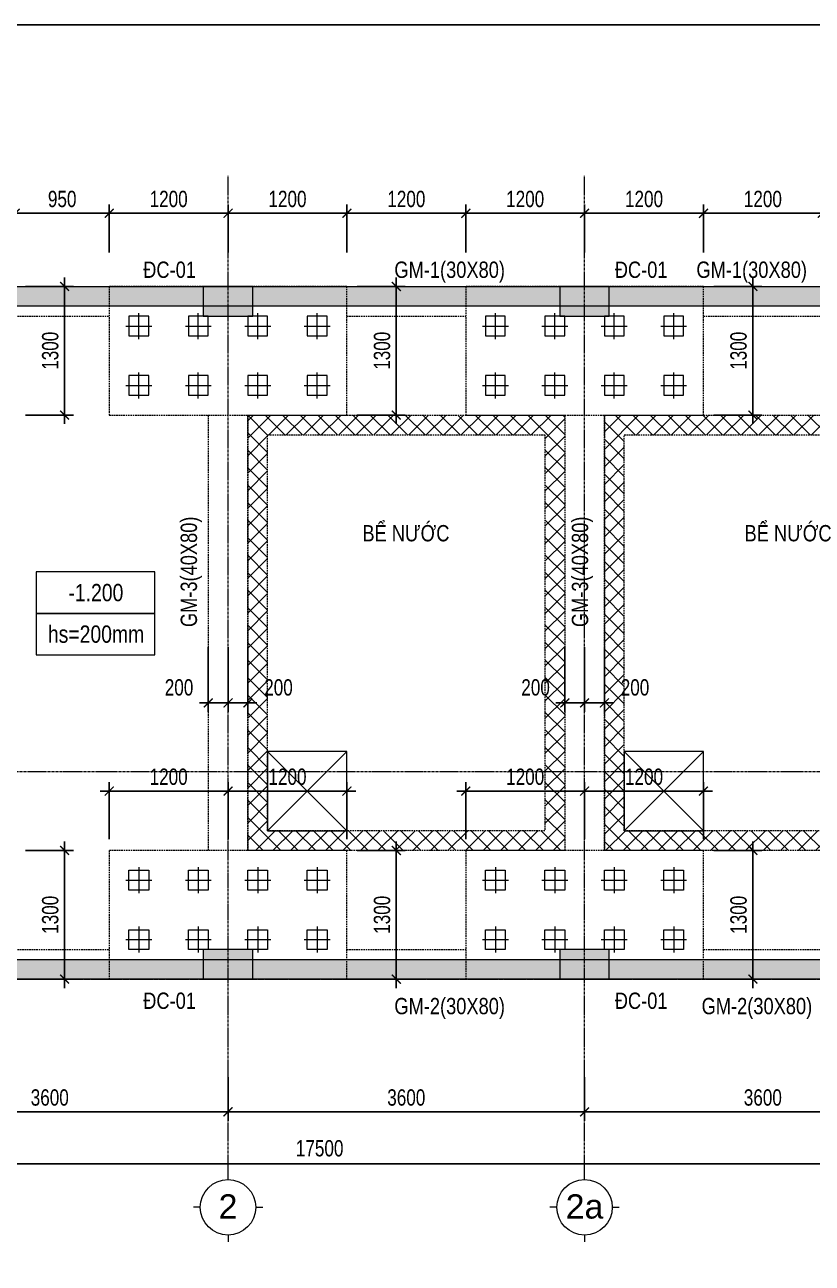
# Model space of a CAD drawing. Extents: x -165145 to 691808, y -202842 to 311040.
# Drawn here: x 245663 to 253614, y 71524 to 84039 of the extents above; entities that cross this region are included whole.
import ezdxf
from ezdxf.enums import TextEntityAlignment as Align

# ---------------------------------------------------------------- set-up
doc = ezdxf.new("R2010")
doc.units = 0
doc.header["$LTSCALE"] = 10
doc.header["$MEASUREMENT"] = 0
for name, pattern in [('CENTER', [2, 1.25, -0.25, 0.25, -0.25]), ('HIDDEN', [2.3807, 1.587, -0.7937]), ('ketcau-1', [2, 1, 1])]:
    doc.linetypes.add(name, pattern=pattern)
doc.layers.get('0').update_dxf_attribs({"linetype": 'CONTINUOUS'})
doc.layers.get('Defpoints').update_dxf_attribs({"color": 5, "linetype": 'CONTINUOUS'})
for name, color, linetype, lineweight in [('coc 20', 6, 'CONTINUOUS', 20), ('GE_KC_DIM', 1, 'CONTINUOUS', 20), ('GE_KC_GHICHU', 4, 'CONTINUOUS', 20), ('GE_KC_HATCH', 250, 'CONTINUOUS', 20), ('GE_KC_NETKHUAT', 9, 'HIDDEN', 20), ('GE_KC_NETMANH', 8, 'CONTINUOUS', 20), ('GE_KC_NETTHAY', 2, 'CONTINUOUS', 20), ('GE_KC_TEXT TRUC', 4, 'CONTINUOUS', 20), ('GE_KC_TRUC', 5, 'CENTER', 20), ('L-SITE', 91, 'CONTINUOUS', 9), ('TEXT', 4, 'CONTINUOUS', 20)]:
    doc.layers.add(name, color=color, linetype=linetype, lineweight=lineweight)
doc.layers.add('GE_KC_AXIS', color=5, linetype='CENTER')
doc.styles.add('Arial', font='arial.ttf', dxfattribs={"height": 400})
doc.styles.add('GE_KC-Arial', font='arial.ttf', dxfattribs={"width": 0.75})
doc.styles.add('VNCC-Arial', font='arial.ttf', dxfattribs={"width": 0.8})
doc.dimstyles.new('GE_KC_DIM75', dxfattribs={"dimscale": 75, "dimtxt": 2.2, "dimasz": 1.2, "dimexe": 1.2, "dimexo": 0, "dimgap": 0.8, "dimtad": 1, "dimdec": 0, "dimzin": 1, "dimdsep": 46, "dimtxsty": 'GE_KC-Arial', "dimblk": 'ARCHTICK', "dimcen": 1.2, "dimdle": 1.2, "dimclrd": 1, "dimclre": 1, "dimclrt": 4, "dimadec": 0, "dimazin": 0, "dimtfac": 1, "dimtdec": 0, "dimtix": 1, "dimtmove": 2, "dimatfit": 3, "dimfxl": 0.15, "dimtvp": 0.833333, "dimtolj": 1, "dimtzin": 0, "dimarcsym": 0})
pattern_1 = [(45, (-247915.58, -80094.62), (-88.38835, 88.38835), []), (135, (-247915.58, -80094.62), (-88.38835, -88.38835), [])]

# ---------------------------------------------------------------- blocks, each defined once
blk = doc.blocks.new('Grid - M_Grid Head - Circle-24584-TẦNG 2')
at = {"layer": 'L-SITE'}
for p, q in [((0, 4), (0, 5)), ((-4, 0), (-5, 0)), ((4, 0), (5, 0)), ((0, -4), (0, -5))]:
    blk.add_line(p, q, dxfattribs=at)
blk.add_circle((0, 0), 4, dxfattribs=at)
blk = doc.blocks.new('_ArchTick')
at = {"color": 0, "linetype": 'ByBlock', "const_width": 0.15}
blk.add_lwpolyline([(-0.5, -0.5), (0.5, 0.5)], dxfattribs=at)
blk = doc.blocks.new('*D1465')
at = {"layer": 'Defpoints', "color": 0, "transparency": 16777216}
for p in [(0, -991), (3600, -991), (3600, -1341)]:
    blk.add_point(p, dxfattribs=at)
at = {"layer": 'GE_KC_DIM', "color": 1, "lineweight": -2, "transparency": 16777216}
for p, q in [((0, -991), (0, -1431)), ((3600, -991), (3600, -1431)), ((-90, -1341), (3690, -1341))]:
    blk.add_line(p, q, dxfattribs=at)
at = {"layer": 'GE_KC_DIM', "color": 1, "lineweight": -2, "transparency": 16777216, "xscale": 90, "yscale": 90, "zscale": 90, "rotation": 180}
blk.add_blockref('_ArchTick', (0, -1341), dxfattribs=at)
at = {"layer": 'GE_KC_DIM', "color": 1, "lineweight": -2, "transparency": 16777216, "xscale": 90, "yscale": 90, "zscale": 90}
blk.add_blockref('_ArchTick', (3600, -1341), dxfattribs=at)
at = {"layer": 'GE_KC_DIM', "color": 4, "transparency": 16777216, "insert": (1800, -1197), "char_height": 165, "attachment_point": 5, "style": 'GE_KC-Arial'}
blk.add_mtext('\\A1;3600', dxfattribs=at)
blk = doc.blocks.new('*D1468')
at = {"layer": 'Defpoints', "color": 0, "transparency": 16777216}
for p in [(-2650, -991), (14850, -1062), (14850, -1866)]:
    blk.add_point(p, dxfattribs=at)
at = {"layer": 'GE_KC_DIM', "color": 1, "lineweight": -2, "transparency": 16777216}
for p, q in [((-2650, -991), (-2650, -1956)), ((14850, -1062), (14850, -1956)), ((-2740, -1866), (14940, -1866))]:
    blk.add_line(p, q, dxfattribs=at)
at = {"layer": 'GE_KC_DIM', "color": 1, "lineweight": -2, "transparency": 16777216, "xscale": 90, "yscale": 90, "zscale": 90, "rotation": 180}
blk.add_blockref('_ArchTick', (-2650, -1866), dxfattribs=at)
at = {"layer": 'GE_KC_DIM', "color": 1, "lineweight": -2, "transparency": 16777216, "xscale": 90, "yscale": 90, "zscale": 90}
blk.add_blockref('_ArchTick', (14850, -1866), dxfattribs=at)
at = {"layer": 'GE_KC_DIM', "color": 4, "transparency": 16777216, "insert": (4525, -1710), "char_height": 165, "attachment_point": 5, "style": 'GE_KC-Arial'}
blk.add_mtext('\\A1;17500', dxfattribs=at)
blk = doc.blocks.new('*D1472')
at = {"layer": 'Defpoints', "color": 0, "transparency": 16777216}
for p in [(3600, -991), (7200, -991), (7200, -1341)]:
    blk.add_point(p, dxfattribs=at)
at = {"layer": 'GE_KC_DIM', "color": 1, "lineweight": -2, "transparency": 16777216}
for p, q in [((3600, -991), (3600, -1431)), ((7200, -991), (7200, -1431)), ((3510, -1341), (7290, -1341))]:
    blk.add_line(p, q, dxfattribs=at)
at = {"layer": 'GE_KC_DIM', "color": 1, "lineweight": -2, "transparency": 16777216, "xscale": 90, "yscale": 90, "zscale": 90, "rotation": 180}
blk.add_blockref('_ArchTick', (3600, -1341), dxfattribs=at)
at = {"layer": 'GE_KC_DIM', "color": 1, "lineweight": -2, "transparency": 16777216, "xscale": 90, "yscale": 90, "zscale": 90}
blk.add_blockref('_ArchTick', (7200, -1341), dxfattribs=at)
at = {"layer": 'GE_KC_DIM', "color": 4, "transparency": 16777216, "insert": (5400, -1197), "char_height": 165, "attachment_point": 5, "style": 'GE_KC-Arial'}
blk.add_mtext('\\A1;3600', dxfattribs=at)
blk = doc.blocks.new('*D1473')
at = {"layer": 'Defpoints', "color": 0, "transparency": 16777216}
for p in [(7200, -991), (10800, -1062), (10800, -1341)]:
    blk.add_point(p, dxfattribs=at)
at = {"layer": 'GE_KC_DIM', "color": 1, "lineweight": -2, "transparency": 16777216}
for p, q in [((7200, -991), (7200, -1431)), ((10800, -1062), (10800, -1431)), ((7110, -1341), (10890, -1341))]:
    blk.add_line(p, q, dxfattribs=at)
at = {"layer": 'GE_KC_DIM', "color": 1, "lineweight": -2, "transparency": 16777216, "xscale": 90, "yscale": 90, "zscale": 90, "rotation": 180}
blk.add_blockref('_ArchTick', (7200, -1341), dxfattribs=at)
at = {"layer": 'GE_KC_DIM', "color": 1, "lineweight": -2, "transparency": 16777216, "xscale": 90, "yscale": 90, "zscale": 90}
blk.add_blockref('_ArchTick', (10800, -1341), dxfattribs=at)
at = {"layer": 'GE_KC_DIM', "color": 4, "transparency": 16777216, "insert": (9000, -1197), "char_height": 165, "attachment_point": 5, "style": 'GE_KC-Arial'}
blk.add_mtext('\\A1;3600', dxfattribs=at)
blk = doc.blocks.new('coc20')
at = {"layer": 'coc 20', "color": 5, "linetype": 'CENTER', "ltscale": 0.5}
for p, q in [((8443.75, -16701.52), (8443.75, -16698.9)), ((8442.44, -16700.21), (8445.06, -16700.21))]:
    blk.add_line(p, q, dxfattribs=at)
at = {"layer": 'coc 20', "color": 0, "linetype": 'HIDDEN'}
blk.add_lwpolyline([(8442.75, -16701.21), (8444.75, -16701.21), (8444.75, -16699.21), (8442.75, -16699.21)], close=True, dxfattribs=at)
blk = doc.blocks.new('MB MONG')
at = {"layer": 'coc 20', "color": 6, "xscale": 100, "yscale": 100, "zscale": 100}
for p in [(-856525, 1676621), (-855925, 1676621), (-855325, 1676621), (-854725, 1676621), (-852925, 1676621), (-852325, 1676621), (-851725, 1676621), (-851125, 1676621), (-856525, 1676021), (-855925, 1676021), (-855325, 1676021), (-854725, 1676021), (-852925, 1676021), (-852325, 1676021), (-851725, 1676021), (-851125, 1676021)]:
    blk.add_blockref('coc20', p, dxfattribs=at)
at = {"layer": 'coc 20', "color": 6, "xscale": -100, "yscale": 100, "zscale": 100, "rotation": 180}
for p in [(-856525, -1669021), (-855925, -1669021), (-855325, -1669021), (-854725, -1669021), (-852925, -1669021), (-852325, -1669021), (-851725, -1669021), (-851125, -1669021), (-856525, -1669621), (-855925, -1669621), (-855325, -1669621), (-854725, -1669621), (-852925, -1669621), (-852325, -1669621), (-851725, -1669621), (-851125, -1669621)]:
    blk.add_blockref('coc20', p, dxfattribs=at)
blk = doc.blocks.new('MBKC MONG')
at = {"layer": 'GE_KC_NETKHUAT'}
for p, q in [((-13400, 7000), (-12450, 7000)), ((-10050, 7000), (-8850, 7000)), ((-6450, 7000), (-5250, 7000)), ((-13400, 6700), (-12450, 6700)), ((-10050, 6700), (-8850, 6700)), ((-6450, 6700), (-5250, 6700)), ((-11450, 5700), (-11450, 1300)), ((-11050, 5700), (-11050, 1300)), ((-7850, 5700), (-7850, 1300)), ((-7450, 5700), (-7450, 1300)), ((-13400, 300), (-12450, 300)), ((-10050, 300), (-8850, 300)), ((-6450, 300), (-5250, 300)), ((-13400, 0), (-12450, 0)), ((-10050, 0), (-8850, 0)), ((-6450, 0), (-5250, 0))]:
    blk.add_line(p, q, dxfattribs=at)
for points in [[(-12450, 5700), (-10050, 5700), (-10050, 7000), (-12450, 7000)], [(-8850, 5700), (-6450, 5700), (-6450, 7000), (-8850, 7000)], [(-12450, 0), (-10050, 0), (-10050, 1300), (-12450, 1300)], [(-8850, 0), (-6450, 0), (-6450, 1300), (-8850, 1300)]]:
    blk.add_lwpolyline(points, close=True, dxfattribs=at)
at = {"layer": 'GE_KC_NETTHAY'}
blk.add_lwpolyline([(-17500, 7000), (0, 7000), (0, 0), (-17500, 0)], close=True, dxfattribs=at)
blk = doc.blocks.new('*D1148')
at = {"layer": 'Defpoints', "color": 0, "transparency": 16777216}
for p in [(245671, 81395), (246065, 81395), (245671, 80095)]:
    blk.add_point(p, dxfattribs=at)
at = {"layer": 'GE_KC_DIM', "color": 1, "lineweight": -2, "transparency": 16777216}
for p, q in [((246065, 80005), (246065, 81485)), ((245671, 81395), (246155, 81395)), ((245671, 80095), (246155, 80095))]:
    blk.add_line(p, q, dxfattribs=at)
at = {"layer": 'GE_KC_DIM', "color": 1, "lineweight": -2, "transparency": 16777216, "xscale": 90, "yscale": 90, "zscale": 90}
for p, rotation in [((246065, 81395), 90), ((246065, 80095), 270)]:
    blk.add_blockref('_ArchTick', p, dxfattribs=dict(at, rotation=rotation))
at = {"layer": 'GE_KC_DIM', "color": 4, "transparency": 16777216, "insert": (245921, 80745), "char_height": 165, "attachment_point": 5, "rotation": 90, "style": 'GE_KC-Arial'}
blk.add_mtext('\\A1;1300', dxfattribs=at)
blk = doc.blocks.new('*D1149')
at = {"layer": 'Defpoints', "color": 0, "transparency": 16777216}
for p in [(249021, 81395), (249415, 81395), (249021, 80095)]:
    blk.add_point(p, dxfattribs=at)
at = {"layer": 'GE_KC_DIM', "color": 1, "lineweight": -2, "transparency": 16777216}
for p, q in [((249415, 80005), (249415, 81485)), ((249021, 81395), (249505, 81395)), ((249021, 80095), (249505, 80095))]:
    blk.add_line(p, q, dxfattribs=at)
at = {"layer": 'GE_KC_DIM', "color": 1, "lineweight": -2, "transparency": 16777216, "xscale": 90, "yscale": 90, "zscale": 90}
for p, rotation in [((249415, 81395), 90), ((249415, 80095), 270)]:
    blk.add_blockref('_ArchTick', p, dxfattribs=dict(at, rotation=rotation))
at = {"layer": 'GE_KC_DIM', "color": 4, "transparency": 16777216, "insert": (249271, 80745), "char_height": 165, "attachment_point": 5, "rotation": 90, "style": 'GE_KC-Arial'}
blk.add_mtext('\\A1;1300', dxfattribs=at)
blk = doc.blocks.new('*D1150')
at = {"layer": 'Defpoints', "color": 0, "transparency": 16777216}
for p in [(248916, 82134), (247716, 81739), (248916, 81739)]:
    blk.add_point(p, dxfattribs=at)
at = {"layer": 'GE_KC_DIM', "color": 1, "lineweight": -2, "transparency": 16777216}
for p, q in [((247626, 82134), (249006, 82134)), ((247716, 81739), (247716, 82224)), ((248916, 81739), (248916, 82224))]:
    blk.add_line(p, q, dxfattribs=at)
at = {"layer": 'GE_KC_DIM', "color": 1, "lineweight": -2, "transparency": 16777216, "xscale": 90, "yscale": 90, "zscale": 90, "rotation": 180}
blk.add_blockref('_ArchTick', (247716, 82134), dxfattribs=at)
at = {"layer": 'GE_KC_DIM', "color": 1, "lineweight": -2, "transparency": 16777216, "xscale": 90, "yscale": 90, "zscale": 90}
blk.add_blockref('_ArchTick', (248916, 82134), dxfattribs=at)
at = {"layer": 'GE_KC_DIM', "color": 4, "transparency": 16777216, "insert": (248316, 82278), "char_height": 165, "attachment_point": 5, "style": 'GE_KC-Arial'}
blk.add_mtext('\\A1;1200', dxfattribs=at)
blk = doc.blocks.new('*D1151')
at = {"layer": 'Defpoints', "color": 0, "transparency": 16777216}
for p in [(247716, 82134), (246516, 81739), (247716, 81739)]:
    blk.add_point(p, dxfattribs=at)
at = {"layer": 'GE_KC_DIM', "color": 1, "lineweight": -2, "transparency": 16777216}
for p, q in [((246426, 82134), (247806, 82134)), ((246516, 81739), (246516, 82224)), ((247716, 81739), (247716, 82224))]:
    blk.add_line(p, q, dxfattribs=at)
at = {"layer": 'GE_KC_DIM', "color": 1, "lineweight": -2, "transparency": 16777216, "xscale": 90, "yscale": 90, "zscale": 90, "rotation": 180}
blk.add_blockref('_ArchTick', (246516, 82134), dxfattribs=at)
at = {"layer": 'GE_KC_DIM', "color": 1, "lineweight": -2, "transparency": 16777216, "xscale": 90, "yscale": 90, "zscale": 90}
blk.add_blockref('_ArchTick', (247716, 82134), dxfattribs=at)
at = {"layer": 'GE_KC_DIM', "color": 4, "transparency": 16777216, "insert": (247116, 82278), "char_height": 165, "attachment_point": 5, "style": 'GE_KC-Arial'}
blk.add_mtext('\\A1;1200', dxfattribs=at)
blk = doc.blocks.new('*D1152')
at = {"layer": 'Defpoints', "color": 0, "transparency": 16777216}
for p in [(252621, 81395), (253015, 81395), (252621, 80095)]:
    blk.add_point(p, dxfattribs=at)
at = {"layer": 'GE_KC_DIM', "color": 1, "lineweight": -2, "transparency": 16777216}
for p, q in [((253015, 80005), (253015, 81485)), ((252621, 81395), (253105, 81395)), ((252621, 80095), (253105, 80095))]:
    blk.add_line(p, q, dxfattribs=at)
at = {"layer": 'GE_KC_DIM', "color": 1, "lineweight": -2, "transparency": 16777216, "xscale": 90, "yscale": 90, "zscale": 90}
for p, rotation in [((253015, 81395), 90), ((253015, 80095), 270)]:
    blk.add_blockref('_ArchTick', p, dxfattribs=dict(at, rotation=rotation))
at = {"layer": 'GE_KC_DIM', "color": 4, "transparency": 16777216, "insert": (252871, 80745), "char_height": 165, "attachment_point": 5, "rotation": 90, "style": 'GE_KC-Arial'}
blk.add_mtext('\\A1;1300', dxfattribs=at)
blk = doc.blocks.new('*D1153')
at = {"layer": 'Defpoints', "color": 0, "transparency": 16777216}
for p in [(252516, 82134), (251316, 81739), (252516, 81739)]:
    blk.add_point(p, dxfattribs=at)
at = {"layer": 'GE_KC_DIM', "color": 1, "lineweight": -2, "transparency": 16777216}
for p, q in [((251226, 82134), (252606, 82134)), ((251316, 81739), (251316, 82224)), ((252516, 81739), (252516, 82224))]:
    blk.add_line(p, q, dxfattribs=at)
at = {"layer": 'GE_KC_DIM', "color": 1, "lineweight": -2, "transparency": 16777216, "xscale": 90, "yscale": 90, "zscale": 90, "rotation": 180}
blk.add_blockref('_ArchTick', (251316, 82134), dxfattribs=at)
at = {"layer": 'GE_KC_DIM', "color": 1, "lineweight": -2, "transparency": 16777216, "xscale": 90, "yscale": 90, "zscale": 90}
blk.add_blockref('_ArchTick', (252516, 82134), dxfattribs=at)
at = {"layer": 'GE_KC_DIM', "color": 4, "transparency": 16777216, "insert": (251916, 82278), "char_height": 165, "attachment_point": 5, "style": 'GE_KC-Arial'}
blk.add_mtext('\\A1;1200', dxfattribs=at)
blk = doc.blocks.new('*D1154')
at = {"layer": 'Defpoints', "color": 0, "transparency": 16777216}
for p in [(251316, 82134), (250116, 81739), (251316, 81739)]:
    blk.add_point(p, dxfattribs=at)
at = {"layer": 'GE_KC_DIM', "color": 1, "lineweight": -2, "transparency": 16777216}
for p, q in [((250026, 82134), (251406, 82134)), ((250116, 81739), (250116, 82224)), ((251316, 81739), (251316, 82224))]:
    blk.add_line(p, q, dxfattribs=at)
at = {"layer": 'GE_KC_DIM', "color": 1, "lineweight": -2, "transparency": 16777216, "xscale": 90, "yscale": 90, "zscale": 90, "rotation": 180}
blk.add_blockref('_ArchTick', (250116, 82134), dxfattribs=at)
at = {"layer": 'GE_KC_DIM', "color": 1, "lineweight": -2, "transparency": 16777216, "xscale": 90, "yscale": 90, "zscale": 90}
blk.add_blockref('_ArchTick', (251316, 82134), dxfattribs=at)
at = {"layer": 'GE_KC_DIM', "color": 4, "transparency": 16777216, "insert": (250716, 82278), "char_height": 165, "attachment_point": 5, "style": 'GE_KC-Arial'}
blk.add_mtext('\\A1;1200', dxfattribs=at)
blk = doc.blocks.new('*D1160')
at = {"layer": 'Defpoints', "color": 0, "transparency": 16777216}
for p in [(245671, 75695), (246065, 75695), (245671, 74395)]:
    blk.add_point(p, dxfattribs=at)
at = {"layer": 'GE_KC_DIM', "color": 1, "lineweight": -2, "transparency": 16777216}
for p, q in [((246065, 74305), (246065, 75785)), ((245671, 75695), (246155, 75695)), ((245671, 74395), (246155, 74395))]:
    blk.add_line(p, q, dxfattribs=at)
at = {"layer": 'GE_KC_DIM', "color": 1, "lineweight": -2, "transparency": 16777216, "xscale": 90, "yscale": 90, "zscale": 90}
for p, rotation in [((246065, 75695), 90), ((246065, 74395), 270)]:
    blk.add_blockref('_ArchTick', p, dxfattribs=dict(at, rotation=rotation))
at = {"layer": 'GE_KC_DIM', "color": 4, "transparency": 16777216, "insert": (245921, 75045), "char_height": 165, "attachment_point": 5, "rotation": 90, "style": 'GE_KC-Arial'}
blk.add_mtext('\\A1;1300', dxfattribs=at)
blk = doc.blocks.new('*D1161')
at = {"layer": 'Defpoints', "color": 0, "transparency": 16777216}
for p in [(249021, 75695), (249415, 75695), (249021, 74395)]:
    blk.add_point(p, dxfattribs=at)
at = {"layer": 'GE_KC_DIM', "color": 1, "lineweight": -2, "transparency": 16777216}
for p, q in [((249415, 74305), (249415, 75785)), ((249021, 75695), (249505, 75695)), ((249021, 74395), (249505, 74395))]:
    blk.add_line(p, q, dxfattribs=at)
at = {"layer": 'GE_KC_DIM', "color": 1, "lineweight": -2, "transparency": 16777216, "xscale": 90, "yscale": 90, "zscale": 90}
for p, rotation in [((249415, 75695), 90), ((249415, 74395), 270)]:
    blk.add_blockref('_ArchTick', p, dxfattribs=dict(at, rotation=rotation))
at = {"layer": 'GE_KC_DIM', "color": 4, "transparency": 16777216, "insert": (249271, 75045), "char_height": 165, "attachment_point": 5, "rotation": 90, "style": 'GE_KC-Arial'}
blk.add_mtext('\\A1;1300', dxfattribs=at)
blk = doc.blocks.new('*D1162')
at = {"layer": 'Defpoints', "color": 0, "transparency": 16777216}
for p in [(252621, 75695), (253015, 75695), (252621, 74395)]:
    blk.add_point(p, dxfattribs=at)
at = {"layer": 'GE_KC_DIM', "color": 1, "lineweight": -2, "transparency": 16777216}
for p, q in [((253015, 74305), (253015, 75785)), ((252621, 75695), (253105, 75695)), ((252621, 74395), (253105, 74395))]:
    blk.add_line(p, q, dxfattribs=at)
at = {"layer": 'GE_KC_DIM', "color": 1, "lineweight": -2, "transparency": 16777216, "xscale": 90, "yscale": 90, "zscale": 90}
for p, rotation in [((253015, 75695), 90), ((253015, 74395), 270)]:
    blk.add_blockref('_ArchTick', p, dxfattribs=dict(at, rotation=rotation))
at = {"layer": 'GE_KC_DIM', "color": 4, "transparency": 16777216, "insert": (252871, 75045), "char_height": 165, "attachment_point": 5, "rotation": 90, "style": 'GE_KC-Arial'}
blk.add_mtext('\\A1;1300', dxfattribs=at)
blk = doc.blocks.new('*D1165')
at = {"layer": 'Defpoints', "color": 0, "transparency": 16777216}
for p in [(248916, 76295), (247716, 75809), (248916, 75809)]:
    blk.add_point(p, dxfattribs=at)
at = {"layer": 'GE_KC_DIM', "color": 1, "lineweight": -2, "transparency": 16777216}
for p, q in [((247716, 75809), (247716, 76385)), ((248916, 75809), (248916, 76385)), ((247626, 76295), (249006, 76295))]:
    blk.add_line(p, q, dxfattribs=at)
at = {"layer": 'GE_KC_DIM', "color": 1, "lineweight": -2, "transparency": 16777216, "xscale": 90, "yscale": 90, "zscale": 90, "rotation": 180}
blk.add_blockref('_ArchTick', (247716, 76295), dxfattribs=at)
at = {"layer": 'GE_KC_DIM', "color": 1, "lineweight": -2, "transparency": 16777216, "xscale": 90, "yscale": 90, "zscale": 90}
blk.add_blockref('_ArchTick', (248916, 76295), dxfattribs=at)
at = {"layer": 'GE_KC_DIM', "color": 4, "transparency": 16777216, "insert": (248316, 76439), "char_height": 165, "attachment_point": 5, "style": 'GE_KC-Arial'}
blk.add_mtext('\\A1;1200', dxfattribs=at)
blk = doc.blocks.new('*D1166')
at = {"layer": 'Defpoints', "color": 0, "transparency": 16777216}
for p in [(247716, 76295), (246516, 75809), (247716, 75809)]:
    blk.add_point(p, dxfattribs=at)
at = {"layer": 'GE_KC_DIM', "color": 1, "lineweight": -2, "transparency": 16777216}
for p, q in [((246516, 75809), (246516, 76385)), ((247716, 75809), (247716, 76385)), ((246426, 76295), (247806, 76295))]:
    blk.add_line(p, q, dxfattribs=at)
at = {"layer": 'GE_KC_DIM', "color": 1, "lineweight": -2, "transparency": 16777216, "xscale": 90, "yscale": 90, "zscale": 90, "rotation": 180}
blk.add_blockref('_ArchTick', (246516, 76295), dxfattribs=at)
at = {"layer": 'GE_KC_DIM', "color": 1, "lineweight": -2, "transparency": 16777216, "xscale": 90, "yscale": 90, "zscale": 90}
blk.add_blockref('_ArchTick', (247716, 76295), dxfattribs=at)
at = {"layer": 'GE_KC_DIM', "color": 4, "transparency": 16777216, "insert": (247116, 76439), "char_height": 165, "attachment_point": 5, "style": 'GE_KC-Arial'}
blk.add_mtext('\\A1;1200', dxfattribs=at)
blk = doc.blocks.new('*D1167')
at = {"layer": 'Defpoints', "color": 0, "transparency": 16777216}
for p in [(252516, 76295), (251316, 75809), (252516, 75809)]:
    blk.add_point(p, dxfattribs=at)
at = {"layer": 'GE_KC_DIM', "color": 1, "lineweight": -2, "transparency": 16777216}
for p, q in [((251316, 75809), (251316, 76385)), ((252516, 75809), (252516, 76385)), ((251226, 76295), (252606, 76295))]:
    blk.add_line(p, q, dxfattribs=at)
at = {"layer": 'GE_KC_DIM', "color": 1, "lineweight": -2, "transparency": 16777216, "xscale": 90, "yscale": 90, "zscale": 90, "rotation": 180}
blk.add_blockref('_ArchTick', (251316, 76295), dxfattribs=at)
at = {"layer": 'GE_KC_DIM', "color": 1, "lineweight": -2, "transparency": 16777216, "xscale": 90, "yscale": 90, "zscale": 90}
blk.add_blockref('_ArchTick', (252516, 76295), dxfattribs=at)
at = {"layer": 'GE_KC_DIM', "color": 4, "transparency": 16777216, "insert": (251916, 76439), "char_height": 165, "attachment_point": 5, "style": 'GE_KC-Arial'}
blk.add_mtext('\\A1;1200', dxfattribs=at)
blk = doc.blocks.new('*D1168')
at = {"layer": 'Defpoints', "color": 0, "transparency": 16777216}
for p in [(251316, 76295), (250116, 75809), (251316, 75809)]:
    blk.add_point(p, dxfattribs=at)
at = {"layer": 'GE_KC_DIM', "color": 1, "lineweight": -2, "transparency": 16777216}
for p, q in [((250116, 75809), (250116, 76385)), ((251316, 75809), (251316, 76385)), ((250026, 76295), (251406, 76295))]:
    blk.add_line(p, q, dxfattribs=at)
at = {"layer": 'GE_KC_DIM', "color": 1, "lineweight": -2, "transparency": 16777216, "xscale": 90, "yscale": 90, "zscale": 90, "rotation": 180}
blk.add_blockref('_ArchTick', (250116, 76295), dxfattribs=at)
at = {"layer": 'GE_KC_DIM', "color": 1, "lineweight": -2, "transparency": 16777216, "xscale": 90, "yscale": 90, "zscale": 90}
blk.add_blockref('_ArchTick', (251316, 76295), dxfattribs=at)
at = {"layer": 'GE_KC_DIM', "color": 4, "transparency": 16777216, "insert": (250716, 76439), "char_height": 165, "attachment_point": 5, "style": 'GE_KC-Arial'}
blk.add_mtext('\\A1;1200', dxfattribs=at)
blk = doc.blocks.new('*D1174')
at = {"layer": 'Defpoints', "color": 0, "transparency": 16777216}
for p in [(247516, 77751), (247716, 77751), (247716, 77186)]:
    blk.add_point(p, dxfattribs=at)
at = {"layer": 'GE_KC_DIM', "color": 1, "lineweight": -2, "transparency": 16777216}
for p, q in [((247516, 77751), (247516, 77096)), ((247716, 77751), (247716, 77096)), ((247426, 77186), (247806, 77186))]:
    blk.add_line(p, q, dxfattribs=at)
at = {"layer": 'GE_KC_DIM', "color": 1, "lineweight": -2, "transparency": 16777216, "xscale": 90, "yscale": 90, "zscale": 90, "rotation": 180}
blk.add_blockref('_ArchTick', (247516, 77186), dxfattribs=at)
at = {"layer": 'GE_KC_DIM', "color": 1, "lineweight": -2, "transparency": 16777216, "xscale": 90, "yscale": 90, "zscale": 90}
blk.add_blockref('_ArchTick', (247716, 77186), dxfattribs=at)
at = {"layer": 'GE_KC_DIM', "color": 4, "transparency": 16777216, "insert": (247221, 77342), "char_height": 165, "attachment_point": 5, "style": 'GE_KC-Arial'}
blk.add_mtext('\\A1;200', dxfattribs=at)
blk = doc.blocks.new('*D1175')
at = {"layer": 'Defpoints', "color": 0, "transparency": 16777216}
for p in [(247716, 77751), (247916, 77751), (247916, 77186)]:
    blk.add_point(p, dxfattribs=at)
at = {"layer": 'GE_KC_DIM', "color": 1, "lineweight": -2, "transparency": 16777216}
for p, q in [((247716, 77751), (247716, 77096)), ((247916, 77751), (247916, 77096)), ((247626, 77186), (248006, 77186))]:
    blk.add_line(p, q, dxfattribs=at)
at = {"layer": 'GE_KC_DIM', "color": 1, "lineweight": -2, "transparency": 16777216, "xscale": 90, "yscale": 90, "zscale": 90, "rotation": 180}
blk.add_blockref('_ArchTick', (247716, 77186), dxfattribs=at)
at = {"layer": 'GE_KC_DIM', "color": 1, "lineweight": -2, "transparency": 16777216, "xscale": 90, "yscale": 90, "zscale": 90}
blk.add_blockref('_ArchTick', (247916, 77186), dxfattribs=at)
at = {"layer": 'GE_KC_DIM', "color": 4, "transparency": 16777216, "insert": (248225, 77342), "char_height": 165, "attachment_point": 5, "style": 'GE_KC-Arial'}
blk.add_mtext('\\A1;200', dxfattribs=at)
blk = doc.blocks.new('*D1176')
at = {"layer": 'Defpoints', "color": 0, "transparency": 16777216}
for p in [(251116, 77751), (251316, 77751), (251316, 77186)]:
    blk.add_point(p, dxfattribs=at)
at = {"layer": 'GE_KC_DIM', "color": 1, "lineweight": -2, "transparency": 16777216}
for p, q in [((251116, 77751), (251116, 77096)), ((251316, 77751), (251316, 77096)), ((251026, 77186), (251406, 77186))]:
    blk.add_line(p, q, dxfattribs=at)
at = {"layer": 'GE_KC_DIM', "color": 1, "lineweight": -2, "transparency": 16777216, "xscale": 90, "yscale": 90, "zscale": 90, "rotation": 180}
blk.add_blockref('_ArchTick', (251116, 77186), dxfattribs=at)
at = {"layer": 'GE_KC_DIM', "color": 1, "lineweight": -2, "transparency": 16777216, "xscale": 90, "yscale": 90, "zscale": 90}
blk.add_blockref('_ArchTick', (251316, 77186), dxfattribs=at)
at = {"layer": 'GE_KC_DIM', "color": 4, "transparency": 16777216, "insert": (250821, 77342), "char_height": 165, "attachment_point": 5, "style": 'GE_KC-Arial'}
blk.add_mtext('\\A1;200', dxfattribs=at)
blk = doc.blocks.new('*D1177')
at = {"layer": 'Defpoints', "color": 0, "transparency": 16777216}
for p in [(251316, 77751), (251516, 77751), (251516, 77186)]:
    blk.add_point(p, dxfattribs=at)
at = {"layer": 'GE_KC_DIM', "color": 1, "lineweight": -2, "transparency": 16777216}
for p, q in [((251316, 77751), (251316, 77096)), ((251516, 77751), (251516, 77096)), ((251226, 77186), (251606, 77186))]:
    blk.add_line(p, q, dxfattribs=at)
at = {"layer": 'GE_KC_DIM', "color": 1, "lineweight": -2, "transparency": 16777216, "xscale": 90, "yscale": 90, "zscale": 90, "rotation": 180}
blk.add_blockref('_ArchTick', (251316, 77186), dxfattribs=at)
at = {"layer": 'GE_KC_DIM', "color": 1, "lineweight": -2, "transparency": 16777216, "xscale": 90, "yscale": 90, "zscale": 90}
blk.add_blockref('_ArchTick', (251516, 77186), dxfattribs=at)
at = {"layer": 'GE_KC_DIM', "color": 4, "transparency": 16777216, "insert": (251825, 77342), "char_height": 165, "attachment_point": 5, "style": 'GE_KC-Arial'}
blk.add_mtext('\\A1;200', dxfattribs=at)
blk = doc.blocks.new('MBDVC-H')
at = {"layer": 'GE_KC_HATCH', "linetype": 'ketcau-1'}
h = blk.add_hatch(dxfattribs=at)
h.set_pattern_fill('BETONG', color=256, scale=40, style=0, pattern_type=2)
h.set_pattern_definition([(0, (-195974.8, -46087.29), (0, 207.8461), [5, -115]), (0, (-195974.8, -46078.63), (0, 207.8461), [5, -115]), (120, (-195974.8, -46087.29), (-180, -103.92305), [5, -115]), (120, (-195967.3, -46082.96), (-180, -103.92305), [5, -115]), (0, (-195914.8, -45983.36), (0, 207.8461), [5, -115]), (0, (-195914.8, -45974.7), (0, 207.8461), [5, -115]), (120, (-195914.8, -45983.36), (-180, -103.92305), [5, -115]), (120, (-195907.3, -45979.03), (-180, -103.92305), [5, -115]), (60, (-195969.8, -46087.29), (-180, 103.92305), [5, -115]), (60, (-195977.3, -46082.96), (-180, 103.92305), [5, -115]), (60, (-195909.8, -46191.2), (-180, 103.92305), [5, -115]), (60, (-195917.3, -46186.88), (-180, 103.92305), [5, -115]), (45, (-195974.79, -46087.287), (-42.426407, 42.426407), []), (50, (-195974.8, -46087.29), (286.90407, -25.10085), [30, -330]), (355, (-195974.8, -46087.3), (-55.50053, 300.87685), [24, -264]), (100.4514, (-195950.88, -46089.38), (231.40375, 275.7758), [25.49608, -280.45684]), (46.1842, (-195974.8, -46007.3), (426.8964, -66.2076), [45, -495]), (96.6356, (-195939.2, -46012.8), (373.8651, 389.64715), [38.2441, -420.6852]), (351.1842, (-195974.8, -46007.3), (373.8648, 389.6474), [36, -396]), (21, (-195934.8, -46027.29), (238.76282, -161.04756), [30, -330]), (326, (-195934.8, -46027.3), (97.32613, 290.06), [24, -264]), (71.4514, (-195914.9, -46040.7), (336.08905, 129.0122), [25.49608, -280.45684]), (37.5, (-195974.79, -46087.29), (4.86394, 133.15754), [0, -260.8, 0, -268, 0, -265]), (7.5, (-195974.79, -46087.29), (105.227815, 157.764685), [0, -152.8, 0, -254.8, 0, -101]), (327.5, (-196063.99, -46087.29), (213.528974, -9.02195), [0, -100, 0, -312, 0, -414]), (317.5, (-196104, -46087.29), (233.27447, 40.042), [0, -130, 0, -207.2, 0, -294])])
h.paths.add_polyline_path([(14850, 7000), (-2650, 7000), (-2650, 0), (-2430, 0), (14850, 0), (14850, 2210)])
h.paths.add_polyline_path([(14650, 2210), (12450, 2210), (12450, 200), (-2450, 200), (-2450, 6800), (14650, 6800)], flags=16)
h.paths.add_polyline_path([(14630, 1990), (14630, 220), (12670, 220), (12670, 1990)], flags=16)
at = {"layer": 'GE_KC_NETTHAY'}
for p, q in [((-2650, 7000), (14850, 7000)), ((14650, 6800), (-2450, 6800)), ((-2450, 200), (12450, 200)), ((14850, 0), (-2650, 0))]:
    blk.add_line(p, q, dxfattribs=at)
blk = doc.blocks.new('MBDVC-T1')
at = {"layer": 'GE_KC_HATCH', "linetype": 'ketcau-1'}
for points in [[(3850, 7000), (3350, 7000), (3350, 6700), (3850, 6700)], [(7450, 7000), (6950, 7000), (6950, 6700), (7450, 6700)], [(3850, 300), (3350, 300), (3350, 0), (3850, 0)], [(7450, 300), (6950, 300), (6950, 0), (7450, 0)]]:
    blk.add_hatch(color=1, dxfattribs=at).paths.add_polyline_path(points)
at = {"layer": 'GE_KC_NETTHAY', "linetype": 'Continuous'}
for points in [[(3850, 7000), (3350, 7000), (3350, 6700), (3850, 6700)], [(7450, 7000), (6950, 7000), (6950, 6700), (7450, 6700)], [(3850, 300), (3350, 300), (3350, 0), (3850, 0)], [(7450, 300), (6950, 300), (6950, 0), (7450, 0)]]:
    blk.add_lwpolyline(points, close=True, dxfattribs=at)
blk = doc.blocks.new('*D1767')
at = {"layer": 'Defpoints', "color": 0, "transparency": 16777216}
for p in [(246516, 82134), (245566, 81739), (246516, 81739)]:
    blk.add_point(p, dxfattribs=at)
at = {"layer": 'GE_KC_DIM', "color": 1, "lineweight": -2, "transparency": 16777216}
for p, q in [((245476, 82134), (246606, 82134)), ((245566, 81739), (245566, 82224)), ((246516, 81739), (246516, 82224))]:
    blk.add_line(p, q, dxfattribs=at)
at = {"layer": 'GE_KC_DIM', "color": 1, "lineweight": -2, "transparency": 16777216, "xscale": 90, "yscale": 90, "zscale": 90, "rotation": 180}
blk.add_blockref('_ArchTick', (245566, 82134), dxfattribs=at)
at = {"layer": 'GE_KC_DIM', "color": 1, "lineweight": -2, "transparency": 16777216, "xscale": 90, "yscale": 90, "zscale": 90}
blk.add_blockref('_ArchTick', (246516, 82134), dxfattribs=at)
at = {"layer": 'GE_KC_DIM', "color": 4, "transparency": 16777216, "insert": (246041, 82278), "char_height": 165, "attachment_point": 5, "style": 'GE_KC-Arial'}
blk.add_mtext('\\A1;950', dxfattribs=at)
blk = doc.blocks.new('*D1768')
at = {"layer": 'Defpoints', "color": 0, "transparency": 16777216}
for p in [(250116, 82134), (248916, 81739), (250116, 81739)]:
    blk.add_point(p, dxfattribs=at)
at = {"layer": 'GE_KC_DIM', "color": 1, "lineweight": -2, "transparency": 16777216}
for p, q in [((248826, 82134), (250206, 82134)), ((248916, 81739), (248916, 82224)), ((250116, 81739), (250116, 82224))]:
    blk.add_line(p, q, dxfattribs=at)
at = {"layer": 'GE_KC_DIM', "color": 1, "lineweight": -2, "transparency": 16777216, "xscale": 90, "yscale": 90, "zscale": 90, "rotation": 180}
blk.add_blockref('_ArchTick', (248916, 82134), dxfattribs=at)
at = {"layer": 'GE_KC_DIM', "color": 1, "lineweight": -2, "transparency": 16777216, "xscale": 90, "yscale": 90, "zscale": 90}
blk.add_blockref('_ArchTick', (250116, 82134), dxfattribs=at)
at = {"layer": 'GE_KC_DIM', "color": 4, "transparency": 16777216, "insert": (249516, 82278), "char_height": 165, "attachment_point": 5, "style": 'GE_KC-Arial'}
blk.add_mtext('\\A1;1200', dxfattribs=at)
blk = doc.blocks.new('*D1769')
at = {"layer": 'Defpoints', "color": 0, "transparency": 16777216}
for p in [(253716, 82134), (252516, 81739), (253716, 81739)]:
    blk.add_point(p, dxfattribs=at)
at = {"layer": 'GE_KC_DIM', "color": 1, "lineweight": -2, "transparency": 16777216}
for p, q in [((252426, 82134), (253806, 82134)), ((252516, 81739), (252516, 82224)), ((253716, 81739), (253716, 82224))]:
    blk.add_line(p, q, dxfattribs=at)
at = {"layer": 'GE_KC_DIM', "color": 1, "lineweight": -2, "transparency": 16777216, "xscale": 90, "yscale": 90, "zscale": 90, "rotation": 180}
blk.add_blockref('_ArchTick', (252516, 82134), dxfattribs=at)
at = {"layer": 'GE_KC_DIM', "color": 1, "lineweight": -2, "transparency": 16777216, "xscale": 90, "yscale": 90, "zscale": 90}
blk.add_blockref('_ArchTick', (253716, 82134), dxfattribs=at)
at = {"layer": 'GE_KC_DIM', "color": 4, "transparency": 16777216, "insert": (253116, 82278), "char_height": 165, "attachment_point": 5, "style": 'GE_KC-Arial'}
blk.add_mtext('\\A1;1200', dxfattribs=at)
blk = doc.blocks.new('A$Cfece0849')
at = {"layer": 'GE_KC_HATCH'}
h = blk.add_hatch(dxfattribs=at)
h.set_pattern_fill('ANSI37', color=256, scale=1000)
h.set_pattern_definition(pattern_1)
h.paths.add_polyline_path([(0, -4400), (3200, -4400), (3200, 0), (0, 0)])
h.paths.add_polyline_path([(200, -200), (3000, -200), (3000, -4200), (200, -4200)], flags=16)
h = blk.add_hatch(dxfattribs=at)
h.set_pattern_fill('ANSI37', color=256, scale=1000)
h.set_pattern_definition(pattern_1)
h.paths.add_polyline_path([(3600, -4400), (6800, -4400), (6800, 0), (3600, 0)])
h.paths.add_polyline_path([(3800, -200), (6600, -200), (6600, -4200), (3800, -4200)], flags=16)
at = {"layer": 'GE_KC_NETKHUAT'}
for points in [[(0, 0), (3200, 0), (3200, -4400), (0, -4400)], [(3600, 0), (6800, 0), (6800, -4400), (3600, -4400)], [(200, -200), (3000, -200), (3000, -4200), (200, -4200)], [(3800, -200), (6600, -200), (6600, -4200), (3800, -4200)]]:
    blk.add_lwpolyline(points, close=True, dxfattribs=at)
blk = doc.blocks.new('TRUC')
at = {"layer": 'GE_KC_TRUC', "ltscale": 2}
for p, q in [((3600, -1955.6), (3600, 8124.4)), ((7200, -1955.6), (7200, 8124.4)), ((-4139.6, 7000), (16969.7, 7000)), ((-4139.6, 2100), (16969.7, 2100)), ((-4139.6, 0), (16969.7, 0))]:
    blk.add_line(p, q, dxfattribs=at)
at = {"layer": 'GE_KC_TEXT TRUC', "lineweight": 9, "xscale": 70, "yscale": 70, "zscale": 70, "rotation": 270}
for p in [(3600, -2305.6), (7200, -2305.6)]:
    blk.add_blockref('Grid - M_Grid Head - Circle-24584-TẦNG 2', p, dxfattribs=at)
at = {"layer": 'GE_KC_TEXT TRUC', "style": 'Arial'}
for s, p in [('2', (3600, -2419.2)), ('2a', (7200, -2419.2))]:
    blk.add_text(s, height=245, dxfattribs=at).set_placement(p, align=Align.CENTER)
at = {"layer": 'GE_KC_DIM'}
dim = blk.add_linear_dim(base=(14850, -1866.2), p1=(-2650, -990.7), p2=(14850, -1061.9), dimstyle='GE_KC_DIM75', dxfattribs=at)
dim.commit()
dim.dimension.update_dxf_attribs({"geometry": '*D1468', "text_midpoint": (4525, -1710.5), "dimtype": 128})
for base, p1, p2, picture, middle in [((3600, -1341.2), (0, -990.7), (3600, -990.7), '*D1465', (1800, -1196.9)), ((7200, -1341.2), (3600, -990.7), (7200, -990.7), '*D1472', (5400, -1196.9)), ((10800, -1341.2), (7200, -990.7), (10800, -1061.9), '*D1473', (9000, -1196.9))]:
    dim = blk.add_linear_dim(base=base, p1=p1, p2=p2, dimstyle='GE_KC_DIM75', dxfattribs=at)
    dim.commit()
    dim.dimension.update_dxf_attribs({"geometry": picture, "text_midpoint": middle})

msp = doc.modelspace()

# ---------------------------------------------------------------- linework, layer by layer
at = {"layer": 'Defpoints'}
msp.add_lwpolyline([(238829.62104, 84039.32784), (264704.62104, 84039.32784), (264704.62104, 62514.32784), (238829.62104, 62514.32784)], close=True, dxfattribs=at)
msp.add_lwpolyline([(238829.62104, 84039.32784), (264704.62104, 84039.32784), (264704.62104, 62514.32784), (238829.62104, 62514.32784)], close=True, dxfattribs=at)
at = {"layer": 'GE_KC_GHICHU', "color": 8}
for points in [[(246977.7115, 78511.373), (245777.89421, 78511.373), (245777.89421, 78091.373), (246977.7115, 78091.373)], [(246977.7115, 78091.373), (245777.89421, 78091.373), (245777.89421, 77671.373), (246977.7115, 77671.373)]]:
    msp.add_lwpolyline(points, close=True, dxfattribs=at)
at = {"layer": 'GE_KC_HATCH'}
for p, q in [((248115.58154, 75894.60049), (248915.58154, 76694.60049)), ((248115.58154, 76694.60049), (248915.58154, 75894.60049)), ((251715.58154, 75894.60049), (252515.58154, 76694.60049)), ((251715.58154, 76694.60049), (252515.58154, 75894.60049))]:
    msp.add_line(p, q, dxfattribs=at)
for points in [[(248115.58154, 75894.60049), (248915.58154, 75894.60049), (248915.58154, 76694.60049), (248115.58154, 76694.60049)], [(251715.58154, 75894.62584), (252515.58154, 75894.62584), (252515.58154, 76694.62584), (251715.58154, 76694.62584)]]:
    msp.add_lwpolyline(points, close=True, dxfattribs=at)
at = {"layer": 'GE_KC_NETMANH'}
msp.add_line((174130.40086, 84039.32784), (385223.40086, 84039.32784), dxfattribs=at)

# ---------------------------------------------------------------- block references
at = {"layer": 'GE_KC_AXIS', "linetype": 'Continuous'}
msp.add_blockref('TRUC', (244115.58154, 74394.62437), dxfattribs=at)
at = {"layer": 'GE_KC_GHICHU'}
msp.add_blockref('MB MONG', (258965.58154, 74394.62437), dxfattribs=at)
at = {"layer": 'GE_KC_NETKHUAT'}
for name in ['MBDVC-H', 'MBDVC-T1']:
    msp.add_blockref(name, (244115.58154, 74394.62437), dxfattribs=at)
at = {"layer": 'GE_KC_NETTHAY'}
for name, p in [('MBKC MONG', (258965.58154, 74394.62437)), ('A$Cfece0849', (247915.58154, 80094.62384))]:
    msp.add_blockref(name, p, dxfattribs=at)

# ---------------------------------------------------------------- texts
at = {"layer": 'GE_KC_GHICHU', "color": 4, "style": 'GE_KC-Arial', "width": 0.8}
msp.add_text('-1.200', height=175, dxfattribs=at).set_placement((246381.453, 78301.373), align=Align.MIDDLE_CENTER)
at = {"layer": 'GE_KC_GHICHU', "color": 3, "style": 'GE_KC-Arial', "width": 0.8}
msp.add_text('hs=200mm', height=175, dxfattribs=at).set_placement((246383.00484, 77881.373), align=Align.MIDDLE_CENTER)
at = {"layer": 'TEXT', "style": 'VNCC-Arial', "width": 0.8}
for s, p in [('ĐC-01', (247125.51117, 81481.38304)), ('GM-1(30X80)', (249953.48987, 81481.38304)), ('ĐC-01', (251887.00475, 81481.38304)), ('GM-1(30X80)', (253003.29574, 81481.38304)), ('ĐC-01', (247125.51117, 74094.08606)), ('ĐC-01', (251887.00475, 74094.08606)), ('GM-2(30X80)', (249953.48987, 74039.97048)), ('GM-2(30X80)', (253055.87856, 74039.97048))]:
    msp.add_text(s, height=165, dxfattribs=at).set_placement(p, align=Align.CENTER)
for p in [(247402.32202, 78510.96934), (251351.91784, 78510.96934)]:
    msp.add_text('GM-3(40X80)', height=165, rotation=90, dxfattribs=at).set_placement(p, align=Align.CENTER)
at = {"layer": 'TEXT', "color": 2, "style": 'VNCC-Arial', "width": 0.8}
for p in [(249511.71052, 78818.68138), (253370.44312, 78818.68138)]:
    msp.add_text('BỂ NƯỚC', height=165, dxfattribs=at).set_placement(p, align=Align.CENTER)

# ---------------------------------------------------------------- dimensions: what is measured, and where the dimension line sits
at = {"layer": 'GE_KC_DIM'}
for base, p1, p2, picture, middle in [((246515.58154, 82133.54549), (245565.58154, 81739.01852), (246515.58154, 81739.01852), '*D1767', (246040.58154, 82277.79003)), ((247715.58154, 82133.54549), (246515.58154, 81739.01852), (247715.58154, 81739.01852), '*D1151', (247115.58154, 82277.79003)), ((248915.58154, 82133.54549), (247715.58154, 81739.01852), (248915.58154, 81739.01852), '*D1150', (248315.58154, 82277.79003)), ((250115.58154, 82133.54549), (248915.58154, 81739.01852), (250115.58154, 81739.01852), '*D1768', (249515.58154, 82277.79003)), ((251315.58154, 82133.54549), (250115.58154, 81739.01852), (251315.58154, 81739.01852), '*D1154', (250715.58154, 82277.79003)), ((252515.58154, 82133.54549), (251315.58154, 81739.01852), (252515.58154, 81739.01852), '*D1153', (251915.58154, 82277.79003)), ((253715.58154, 82133.54549), (252515.58154, 81739.01852), (253715.58154, 81739.01852), '*D1769', (253115.58154, 82277.79003)), ((247715.58154, 76294.54252), (246515.58154, 75808.63364), (247715.58154, 75808.63364), '*D1166', (247115.58154, 76438.78706)), ((248915.58154, 76294.54252), (247715.58154, 75808.63364), (248915.58154, 75808.63364), '*D1165', (248315.58154, 76438.78706)), ((251315.58154, 76294.54252), (250115.58154, 75808.63364), (251315.58154, 75808.63364), '*D1168', (250715.58154, 76438.78706)), ((252515.58154, 76294.54252), (251315.58154, 75808.63364), (252515.58154, 75808.63364), '*D1167', (251915.58154, 76438.78706))]:
    dim = msp.add_linear_dim(base=base, p1=p1, p2=p2, dimstyle='GE_KC_DIM75', dxfattribs=at)
    dim.commit()
    dim.dimension.update_dxf_attribs({"geometry": picture, "text_midpoint": middle})
for base, p1, p2, picture, middle in [((246065.49113, 81394.62236), (245671.33429, 80094.64919), (245671.33429, 81394.62236), '*D1148', (245921.19031, 80744.63577)), ((249415.49113, 81394.62236), (249021.33429, 80094.64919), (249021.33429, 81394.62236), '*D1149', (249271.19031, 80744.63577)), ((253015.49113, 81394.62236), (252621.33429, 80094.64919), (252621.33429, 81394.62236), '*D1152', (252871.19031, 80744.63577)), ((246065.49113, 75694.62289), (245671.33429, 74394.64972), (245671.33429, 75694.62289), '*D1160', (245921.19031, 75044.6363)), ((249415.49113, 75694.62289), (249021.33429, 74394.64972), (249021.33429, 75694.62289), '*D1161', (249271.19031, 75044.6363)), ((253015.49113, 75694.62289), (252621.33429, 74394.64972), (252621.33429, 75694.62289), '*D1162', (252871.19031, 75044.6363))]:
    dim = msp.add_linear_dim(base=base, p1=p1, p2=p2, angle=90, dimstyle='GE_KC_DIM75', dxfattribs=at)
    dim.commit()
    dim.dimension.update_dxf_attribs({"geometry": picture, "text_midpoint": middle})
for base, p1, p2, picture, middle in [((247715.58154, 77185.87095), (247515.58154, 77750.58519), (247715.58154, 77750.58519), '*D1174', (247220.78523, 77341.60339)), ((247915.58154, 77185.87095), (247715.58154, 77750.58519), (247915.58154, 77750.58519), '*D1175', (248224.98315, 77341.60339)), ((251315.58154, 77185.87095), (251115.58154, 77750.58519), (251315.58154, 77750.58519), '*D1176', (250820.78523, 77341.60339)), ((251515.58154, 77185.87095), (251315.58154, 77750.58519), (251515.58154, 77750.58519), '*D1177', (251824.98315, 77341.60339))]:
    dim = msp.add_linear_dim(base=base, p1=p1, p2=p2, dimstyle='GE_KC_DIM75', dxfattribs=at)
    dim.commit()
    dim.dimension.update_dxf_attribs({"geometry": picture, "text_midpoint": middle, "dimtype": 160})

doc.saveas('drawing.dxf')
